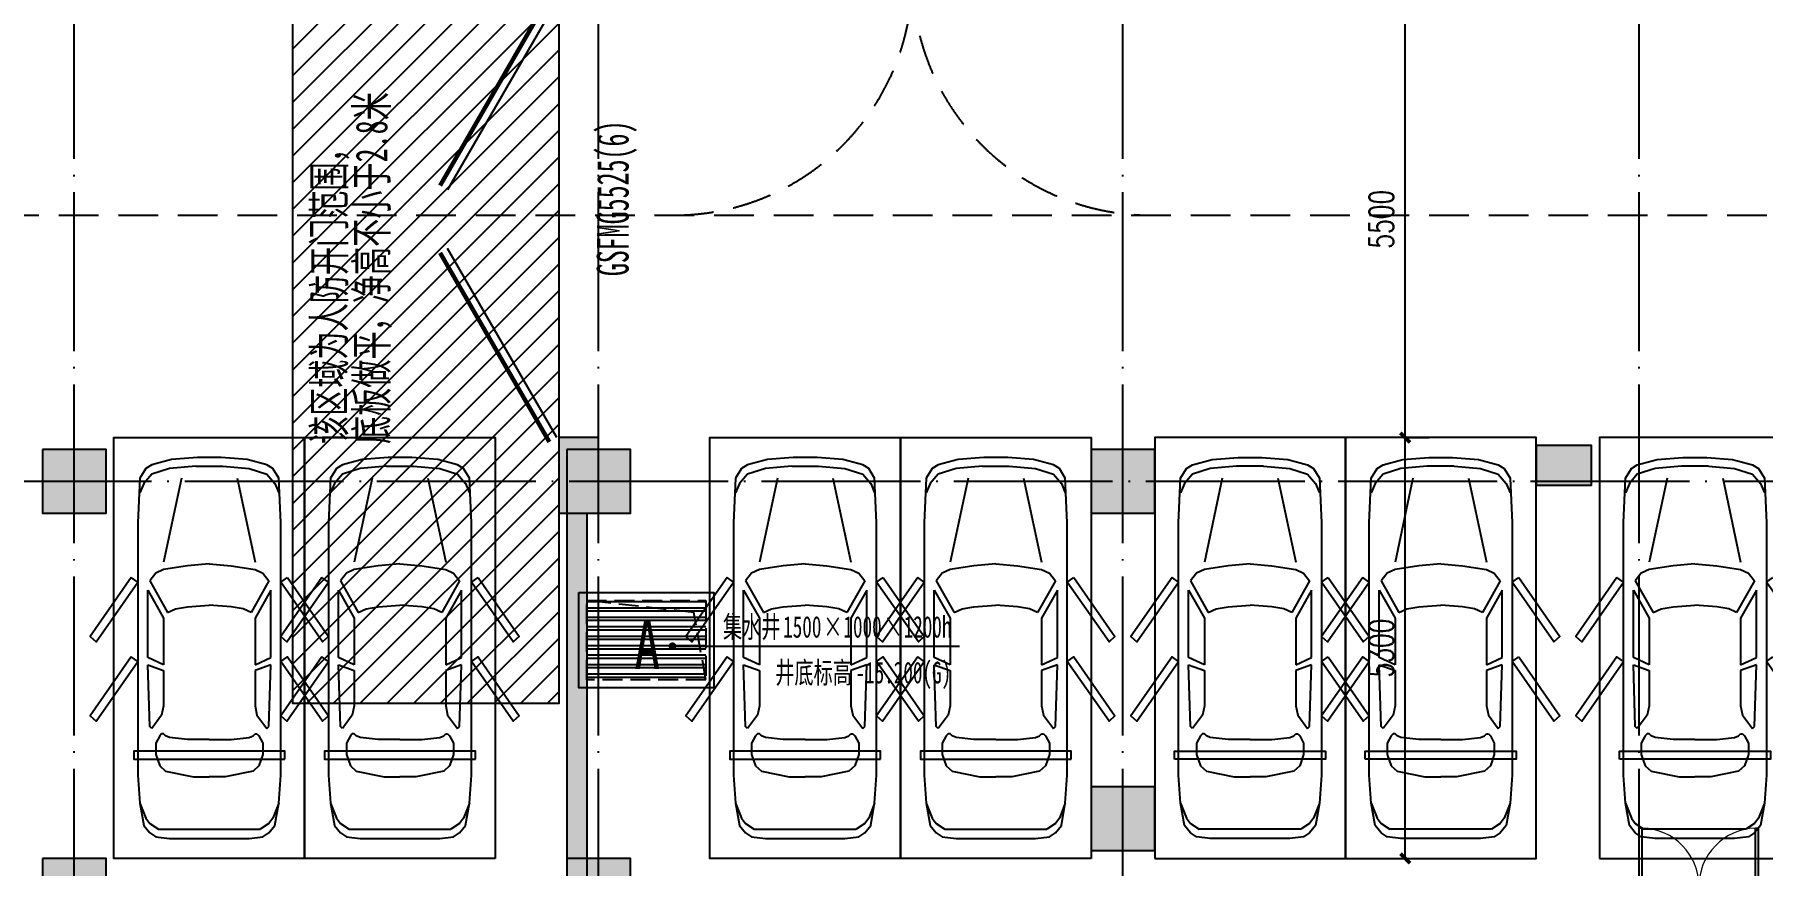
# Model space of a CAD drawing. Header units: millimetres. Extents: x 12325263 to 13848842, y -1463133 to 573208.
# Drawn here: x 12584097 to 12605847, y -1331425 to -1320961 of the extents above; entities that cross this region are included whole.
import ezdxf

# ---------------------------------------------------------------- set-up
doc = ezdxf.new("R2010")
doc.units = ezdxf.units.MM
doc.header["$LTSCALE"] = 1000
for name, pattern in [('DASH', [0.35, 0.25, -0.1]), ('DASHED2', [0.375, 0.25, -0.125]), ('DOTE', [2.42, 2, -0.2, 0.02, -0.2]), ('地下室负三层平面图$0$-3F平面$0$$AUDIT_BAD_LTYPE2', [0])]:
    doc.linetypes.add(name, pattern=pattern)
for name, color, linetype in [('A-ANNO-DIMS', 83, 'Continuous'), ('A-AXIS', 16, 'DOTE'), ('A-COLS', 6, 'Continuous'), ('A-WALL-PATT', 8, 'Continuous'), ('A_WALL(防火墙)', 151, 'Continuous'), ('AXIS', 3, 'Continuous'), ('DOOR_FIRE', 1, 'Continuous'), ('J-集水井', 40, 'Continuous'), ('PUB_HATCH', 8, 'Continuous'), ('PUB_TEXT', 7, 'Continuous'), ('人防墙', 6, 'Continuous'), ('人防平时标注', 42, 'Continuous'), ('人防门', 60, 'Continuous'), ('人防门编号', 73, 'Continuous'), ('商业酒店共享车位', 53, 'Continuous'), ('水沟+分水线', 133, 'Continuous'), ('车道中心线', 6, 'Continuous')]:
    doc.layers.add(name, color=color, linetype=linetype)
doc.styles.add('-黑体', font='simhei.ttf')
doc.styles.add('_TCH_DIM_T3', font='SIMPLEX.shx', dxfattribs={"width": 0.705882, "bigfont": 'GBCBIG.shx'})
doc.styles.add('宋体', font='', dxfattribs={"width": 0.65})
doc.styles.add('标注宋体', font='', dxfattribs={"width": 0.6})
doc.styles.get('宋体').set_extended_font_data('SimSun')
doc.styles.get('标注宋体').set_extended_font_data('NSimSun')
doc.dimstyles.new('_TCH_ARCH&&120', dxfattribs={"dimtxt": 306, "dimasz": 120, "dimexe": 300, "dimexo": 360, "dimgap": 147, "dimtad": 1, "dimdec": 0, "dimzin": 0, "dimdsep": 46, "dimtxsty": '_TCH_DIM_T3', "dimblk": 'ARCHTICK', "dimcen": 0.09, "dimclrt": 7, "dimazin": 2, "dimtfac": 1, "dimtdec": 0, "dimtix": 1, "dimtmove": 2, "dimatfit": 3, "dimfxl": 1, "dimfxlon": 1, "dimtolj": 1, "dimtzin": 0, "dimarcsym": 0})

# ---------------------------------------------------------------- blocks, each defined once
blk = doc.blocks.new('asdgafgfadagagfdhdagdgfasdgagasdgdfgdsfh$DorLib2D$00000211')
at = {"color": 0}
for p, q in [((-0.5, 0.05), (-0.067, 0.3)), ((0.5, 0.05), (0.067, 0.3))]:
    blk.add_line(p, q, dxfattribs=at)
at = {"color": 0, "const_width": 0.01}
for points in [[(-0.51, 0.0673), (-0.077, 0.3173)], [(0.51, 0.0673), (0.077, 0.3173)]]:
    blk.add_lwpolyline(points, dxfattribs=at)
blk = doc.blocks.new('asdgafgf20230228-rf3')
at = {"layer": 'PUB_HATCH'}
for points in [[(48220, 33350), (48220, 34300), (47720, 34300), (47720, 33350)], [(48070, 33350), (47820, 33350), (47820, 28750), (47937, 28667), (48070, 28750)]]:
    blk.add_hatch(color=256, dxfattribs=at).paths.add_polyline_path(points)
at = {"layer": '人防平时标注'}
h = blk.add_hatch(dxfattribs=at)
h.set_pattern_fill('ANSI31', color=8, scale=150, angle=-0.0006)
h.set_pattern_definition([(44.99943, (-9616747.4, -2952353.54), (-168.378127, 168.3814774), [])])
h.paths.add_polyline_path([(44370, 43150), (47720, 43150), (47720, 30950), (44370, 30950)])
at = {"layer": '人防墙'}
for p, q in [((48220, 34300), (47720, 34300)), ((47720, 34300), (47720, 33350)), ((48220, 33350), (48220, 34300)), ((47720, 33350), (47820, 33350)), ((47820, 33350), (47820, 28750)), ((48070, 33350), (48220, 33350)), ((48070, 33350), (48070, 28750))]:
    blk.add_line(p, q, dxfattribs=at)
at = {"layer": '人防平时标注'}
blk.add_lwpolyline([(44370, 43150), (47720, 43150), (47720, 30950), (44370, 30950)], close=True, dxfattribs=at)
at = {"layer": '人防门', "ltscale": 1000, "xscale": 5500, "yscale": -5500, "zscale": 500, "rotation": 269.9999311852325}
blk.add_blockref('asdgafgfadagagfdhdagdgfasdgagasdgdfgdsfh$DorLib2D$00000211', (47970, 37050), dxfattribs=at)
at = {"layer": '人防平时标注', "style": '标注宋体', "width": 0.65}
for s, p in [('底板做平，净高不小于2.8米', (45561, 34219)), ('该区域为人防开门范围，', (45027, 34219))]:
    blk.add_text(s, height=400, rotation=89.9994, dxfattribs=at).set_placement(p)
at = {"layer": '人防门编号', "style": '标注宋体', "width": 0.6}
blk.add_text('GSFMG5525(6)', height=400, rotation=90, dxfattribs=at).set_placement((48598, 36333))
blk = doc.blocks.new('_FZH')
blk.add_lwpolyline([(-0.5, -0.5), (0.5, -0.5), (0.5, 0.5), (-0.5, 0.5)], close=True)
at = {"layer": 'PUB_HATCH'}
blk.add_solid([(-0.5, -0.5), (0.5, -0.5), (-0.5, 0.5), (0.5, 0.5)], dxfattribs=at)
blk = doc.blocks.new('asdgadfg')
at = {"layer": 'A-COLS', "rotation": 270}
for p, xscale, yscale, zscale in [((-19700, 59300), 800, 800, 800), ((-13100, 59300), 800, 800, 800), ((-6500, 59300), 800, 800, 800), ((-950, 59500), 500, 700, 700), ((-6500, 55050), 800, 800, 800), ((-19700, 54150), 800, 800, 800), ((-13100, 54150), 800, 800, 800)]:
    blk.add_blockref('_FZH', p, dxfattribs=dict(at, xscale=xscale, yscale=yscale, zscale=zscale))
blk = doc.blocks.new('asdfasdgdrg')
at = {"layer": '车道中心线', "linetype": 'DASHED2', "ltscale": 2}
blk.add_line((-42481, -9120), (16011, -9120), dxfattribs=at)
for centre, start, end in [((-7736, -6120), 270, 0), ((-1736, -6120), 180, 270)]:
    blk.add_arc(centre, 3000, start, end, dxfattribs=at)
blk = doc.blocks.new('asdfsfsdf')
at = {"color": 253, "linetype": '地下室负三层平面图$0$-3F平面$0$$AUDIT_BAD_LTYPE2', "transparency": 33554559, "extrusion": (0.000447791, 3.52996e-16, 1)}
for p, q in [((-725, -212, 0), (-825, -329, 0)), ((-500, -141, 0), (-725, -212, 0)), ((-169, -110, 0), (-500, -141, 0)), ((169, -110, 0), (-169, -110, 0)), ((169, -110, 0), (500, -141, 0)), ((500, -141, 0), (725, -212, 0)), ((725, -212, 0), (825, -329, 0)), ((-825, -329, 0), (-875, -447, 0)), ((-350, -259, 0), (-575, -1318, 0)), ((350, -259, 0), (575, -1318, 0)), ((825, -329, 0), (875, -447, 0)), ((-675, -1459, 0), (-750, -1553, 0)), ((-575, -1412, 0), (-675, -1459, 0)), ((-275, -1365, 0), (-575, -1412, 0)), ((0, -1341), (-275, -1365, 0)), ((0, -1341), (275, -1365, 0)), ((275, -1365, 0), (575, -1412, 0)), ((575, -1412, 0), (675, -1459, 0)), ((675, -1459, 0), (750, -1553, 0)), ((-775, -2518, 0), (-775, -1671, 0)), ((-775, -1671, 0), (-575, -2024, 0)), ((-750, -1553, 0), (-525, -1953, 0)), ((750, -1553, 0), (525, -1953, 0)), ((775, -1671, 0), (575, -2024, 0)), ((775, -2518, 0), (775, -1671, 0)), ((-525, -1953, 0), (-425, -1906, 0)), ((-425, -1906, 0), (-275, -1882, 0)), ((-275, -1882, 0), (0, -1859)), ((275, -1882, 0), (0, -1859)), ((425, -1906, 0), (275, -1882, 0)), ((525, -1953, 0), (425, -1906, 0)), ((-575, -2024, 0), (-575, -2612, 0)), ((575, -2024, 0), (575, -2612, 0)), ((-575, -2612, 0), (-775, -2518, 0)), ((575, -2612, 0), (775, -2518, 0)), ((-775, -2612, 0), (-575, -2682, 0)), ((-750, -3388, 0), (-775, -2612, 0)), ((-575, -2682, 0), (-575, -3129, 0)), ((775, -2612, 0), (575, -2682, 0)), ((575, -2682, 0), (575, -3129, 0)), ((750, -3388, 0), (775, -2612, 0)), ((-600, -3247, 0), (-725, -3412, 0)), ((-575, -3129, 0), (-600, -3247, 0)), ((575, -3129, 0), (600, -3247, 0)), ((600, -3247, 0), (725, -3412, 0)), ((-725, -3412, 0), (-750, -3388, 0)), ((725, -3412, 0), (750, -3388, 0)), ((-625, -3506, 0), (-675, -3600, 0)), ((-675, -3600, 0), (-675, -3741, 0)), ((-600, -3482, 0), (-625, -3506, 0)), ((-575, -3482, 0), (-600, -3482, 0)), ((-550, -3506, 0), (-575, -3482, 0)), ((-500, -3529, 0), (-550, -3506, 0)), ((-275, -3553, 0), (-500, -3529, 0)), ((0, -3553), (-275, -3553, 0)), ((0, -3553), (275, -3553, 0)), ((275, -3553, 0), (500, -3529, 0)), ((500, -3529, 0), (550, -3506, 0)), ((550, -3506, 0), (575, -3482, 0)), ((575, -3482, 0), (600, -3482, 0)), ((600, -3482, 0), (625, -3506, 0)), ((625, -3506, 0), (675, -3600, 0)), ((675, -3600, 0), (675, -3741, 0)), ((-675, -3741, 0), (-625, -3882, 0)), ((-625, -3882, 0), (-550, -3953, 0)), ((625, -3882, 0), (550, -3953, 0)), ((675, -3741, 0), (625, -3882, 0)), ((-550, -3953, 0), (-200, -4024, 0)), ((-200, -4024, 0), (0, -4024)), ((200, -4024, 0), (0, -4024)), ((550, -3953, 0), (200, -4024, 0)), ((-875, -4353, 0), (-800, -4541, 0)), ((-800, -4541, 0), (-750, -4612, 0)), ((800, -4541, 0), (750, -4612, 0)), ((875, -4353, 0), (800, -4541, 0)), ((-750, -4612, 0), (-641, -4680, 0)), ((641, -4680, 0), (-641, -4680, 0)), ((750, -4612, 0), (641, -4680, 0))]:
    blk.add_line(p, q, dxfattribs=at)
for points in [[(-475, -24), (-150, 0), (150, 0), (475, -24), (725, -94), (800, -141), (875, -259), (900, -824), (900, -4000), (875, -4353), (825, -4635), (750, -4729), (675, -4776), (500, -4800), (-500, -4800), (-675, -4776), (-750, -4729), (-825, -4635), (-875, -4353), (-900, -4000), (-900, -824), (-875, -259), (-800, -141), (-725, -94)], [(-982, -1513), (-1500, -2253), (-1425, -2321), (-900, -1571)]]:
    blk.add_lwpolyline(points, close=True, dxfattribs=at)
at = {"color": 253, "linetype": '地下室负三层平面图$0$-3F平面$0$$AUDIT_BAD_LTYPE2', "transparency": 33554559, "extrusion": (0.000447791, 3.52996e-16, 1), "elevation": 0}
for points in [[(982, -1513), (1500, -2253), (1425, -2321), (900, -1571)], [(-900, -2571), (-982, -2513), (-1500, -3253), (-1425, -3321)], [(982, -2513), (1500, -3253), (1425, -3321), (900, -2571)]]:
    blk.add_lwpolyline(points, close=True, dxfattribs=at)
blk = doc.blocks.new('A$C06465456')
for points in [[(0, 5300), (2400, 5300), (2400, 0), (0, 0)], [(250, 4050), (250, 3950), (2150, 3950), (2150, 4050)]]:
    blk.add_lwpolyline(points, close=True)
at = {"xscale": -1, "rotation": 180}
blk.add_blockref('asdfsfsdf', (1200, 250), dxfattribs=at)
blk = doc.blocks.new('A$C0F4A4D7E')
at = {"layer": 'J-集水井', "linetype": 'DASH'}
h = blk.add_hatch(dxfattribs=at)
h.set_pattern_fill('ANSI32', color=98, scale=25, angle=495, style=0)
h.set_pattern_definition([(180, (200, -200), (-2e-09, -119.0625), []), (180, (160.31, -160.31), (-2e-09, -119.0625), [])])
edge = h.paths.add_edge_path()
edge.add_line((0, 0), (1500, 0))
edge.add_line((1500, 0), (1500, 1000))
edge.add_line((1500, 1000), (0, 1000))
edge.add_line((0, 1000), (0, 0))
at = {"layer": 'J-集水井', "color": 251, "linetype": 'Continuous'}
blk.add_lwpolyline([(1600, 1100), (-100, 1100), (-100, -100), (1600, -100)], close=True, dxfattribs=at)
at = {"layer": 'J-集水井', "linetype": 'DASH'}
blk.add_lwpolyline([(1500, 1000), (0, 1000), (0, 0), (1500, 0)], close=True, dxfattribs=at)
blk.add_lwpolyline([(0, 0), (151, 847), (1500, 1000)], dxfattribs=at)
at = {"layer": 'J-集水井', "color": 7, "style": '-黑体', "width": 0.8}
blk.add_text('A', height=600, rotation=0, dxfattribs=at).set_placement((575, 136))
blk = doc.blocks.new('qlzw')
at = {"layer": 'A-AXIS'}
for p, q in [((12451166.8, 979489.8), (12451166.8, 1082089.8)), ((12457766.8, 979489.8), (12457766.8, 1082089.8)), ((12464366.8, 979489.8), (12464366.8, 1082089.8)), ((12470866.8, 979489.8), (12470866.8, 1082089.8)), ((12411416.8, 1055289.8), (12486866.8, 1055289.8))]:
    blk.add_line(p, q, dxfattribs=at)
blk = doc.blocks.new('_ArchTick')
at = {"color": 0, "linetype": 'ByBlock', "const_width": 0.4}
blk.add_lwpolyline([(-0.5, -0.5), (0.5, 0.5)], dxfattribs=at)
blk = doc.blocks.new('*D3718')
at = {"layer": 'A-ANNO-DIMS', "color": 0, "lineweight": -2, "transparency": 16777216}
for p, q in [((12601349, -1320537), (12601650, -1320537)), ((12601350, -1326037), (12601350, -1320537)), ((12601349, -1326037), (12601650, -1326037))]:
    blk.add_line(p, q, dxfattribs=at)
at = {"layer": 'Defpoints', "color": 0, "transparency": 16777216}
for p in [(12599893, -1320537), (12601350, -1320537), (12599893, -1326037)]:
    blk.add_point(p, dxfattribs=at)
at = {"layer": 'A-ANNO-DIMS', "color": 0, "lineweight": -2, "transparency": 16777216, "xscale": 120, "yscale": 120, "zscale": 120}
for p, rotation in [((12601350, -1320537), 90), ((12601350, -1326037), 270)]:
    blk.add_blockref('_ArchTick', p, dxfattribs=dict(at, rotation=rotation))
at = {"layer": 'A-ANNO-DIMS', "color": 7, "transparency": 16777216, "insert": (12601050, -1323287), "char_height": 306, "attachment_point": 5, "rotation": 90, "style": '_TCH_DIM_T3'}
blk.add_mtext('\\A1;5500', dxfattribs=at)
blk = doc.blocks.new('*D3719')
at = {"layer": 'A-ANNO-DIMS', "color": 0, "lineweight": -2, "transparency": 16777216}
for p, q in [((12601349, -1326037), (12601650, -1326037)), ((12601350, -1331337), (12601350, -1326037)), ((12601349, -1331337), (12601650, -1331337))]:
    blk.add_line(p, q, dxfattribs=at)
at = {"layer": 'Defpoints', "color": 0, "transparency": 16777216}
for p in [(12599893, -1326037), (12601350, -1326037), (12599893, -1331337)]:
    blk.add_point(p, dxfattribs=at)
at = {"layer": 'A-ANNO-DIMS', "color": 0, "lineweight": -2, "transparency": 16777216, "xscale": 120, "yscale": 120, "zscale": 120}
for p, rotation in [((12601350, -1326037), 90), ((12601350, -1331337), 270)]:
    blk.add_blockref('_ArchTick', p, dxfattribs=dict(at, rotation=rotation))
at = {"layer": 'A-ANNO-DIMS', "color": 7, "transparency": 16777216, "insert": (12601050, -1328687), "char_height": 306, "attachment_point": 5, "rotation": 90, "style": '_TCH_DIM_T3'}
blk.add_mtext('\\A1;5300', dxfattribs=at)
blk = doc.blocks.new('$DorLib2D$00000002')
for p, q in [((-0.5, 0), (-0.5, 0.4875)), ((-0.475, 0.4875), (-0.5, 0.4875)), ((-0.475, 0), (-0.475, 0.4875)), ((0.475, 0), (0.475, 0.4875)), ((0.475, 0.4875), (0.5, 0.4875)), ((0.5, 0), (0.5, 0.4875)), ((-0.5, 0), (-0.475, 0)), ((0.5, 0), (0.475, 0))]:
    blk.add_line(p, q)
at = {"lineweight": 13}
for centre, start, end in [((-0.4875, 0), 0, 88.53072), ((0.4875, 0), 91.46928, 180)]:
    blk.add_arc(centre, 0.4875, start, end, dxfattribs=at)

msp = doc.modelspace()

# ---------------------------------------------------------------- hatches: boundary and pattern name
at = {"layer": 'A-WALL-PATT'}
h = msp.add_hatch(dxfattribs=at)
h.set_pattern_fill('ANSI37', color=252, scale=400)
h.set_pattern_definition([(45, (0, 0), (-449.012806, 449.012806), []), (135, (0, 0), (-449.012806, -449.012806), [])])
h.paths.add_polyline_path([(12504241.6, -1283958), (12637591.6, -1283958), (12637591.6, -1405608), (12504241.6, -1405608)])
h.paths.add_polyline_path([(12536667.4, -1284257.5), (12508912.2, -1303721.7), (12510476.6, -1305952.6), (12510476.6, -1360683.5), (12523697, -1360697.5), (12523657.2, -1398386.8), (12613949.5, -1398386.7), (12628138.6, -1317575.9), (12611264, -1314613), (12574996.8, -1314613), (12574997.8, -1307236.8), (12568296.8, -1307236.8), (12568296.8, -1310085.9), (12554779.2, -1310084.1)], flags=16)

# ---------------------------------------------------------------- linework, layer by layer
at = {"layer": 'AXIS'}
for p, q in [((12592126.7, -1328664), (12592827.6, -1328664)), ((12592827.6, -1328664), (12595740.4, -1328664))]:
    msp.add_line(p, q, dxfattribs=at)
at = {"layer": 'AXIS', "const_width": 48}
msp.add_lwpolyline([(12592102.7, -1328664, 1), (12592150.7, -1328664, 1)], format="xyb", close=True, dxfattribs=at)

# ---------------------------------------------------------------- block references
for name, p in [('asdgadfg', (12604296.8, -1385886.8)), ('asdfasdgdrg', (12599882.7, -1314116.3))]:
    msp.add_blockref(name, p)
at = {"layer": 'A_WALL(防火墙)'}
msp.add_blockref('qlzw', (133430, -2381876.5), dxfattribs=at)
at = {"layer": 'DOOR_FIRE', "xscale": 1500, "yscale": 1500, "zscale": 200}
msp.add_blockref('$DorLib2D$00000002', (12605046.8, -1331686.8), dxfattribs=at)
at = {"layer": '人防墙'}
msp.add_blockref('asdgafgf20230228-rf3', (12542976.8, -1360336.8), dxfattribs=at)
at = {"layer": '商业酒店共享车位', "rotation": 180}
for p in [(12587496.8, -1326036.8), (12589896.8, -1326036.8), (12594996.8, -1326036.8), (12597396.8, -1326036.8)]:
    msp.add_blockref('A$C06465456', p, dxfattribs=at)
at = {"layer": '商业酒店共享车位', "xscale": -1, "rotation": 180}
for p in [(12598196.8, -1326036.8), (12600596.8, -1326036.8), (12603796.8, -1326036.8)]:
    msp.add_blockref('A$C06465456', p, dxfattribs=at)
at = {"layer": '水沟+分水线', "xscale": -1, "rotation": 359.9999999954303}
msp.add_blockref('A$C0F4A4D7E', (12592546.8, -1329086.8), dxfattribs=at)

# ---------------------------------------------------------------- texts
at = {"layer": 'PUB_TEXT', "style": '宋体', "width": 0.65}
for s, p in [('集水井', (12592762.2, -1328556)), ('1200h', (12595037.1, -1328556)), ('1500', (12593520.5, -1328556)), ('×', (12594026, -1328556)), ('1000', (12594278.8, -1328556)), ('×', (12594784.3, -1328556)), ('井底标高', (12593420.8, -1329132)), ('-15.200(G)', (12594431.8, -1329132))]:
    msp.add_text(s, height=271.9, dxfattribs=at).set_placement(p)

# ---------------------------------------------------------------- dimensions: what is measured, and where the dimension line sits
at = {"layer": 'A-ANNO-DIMS'}
for p1, p2, picture, middle in [((12599892.9, -1326036.8), (12599892.9, -1320536.8), '*D3718', (12601050.3, -1323286.8)), ((12599892.9, -1331336.8), (12599892.9, -1326036.8), '*D3719', (12601050.3, -1328686.8))]:
    dim = msp.add_aligned_dim(p1=p1, p2=p2, distance=-1457.4, dimstyle='_TCH_ARCH&&120', dxfattribs=at)
    dim.commit()
    dim.dimension.update_dxf_attribs({"geometry": picture, "text_midpoint": middle})

doc.saveas('drawing.dxf')
